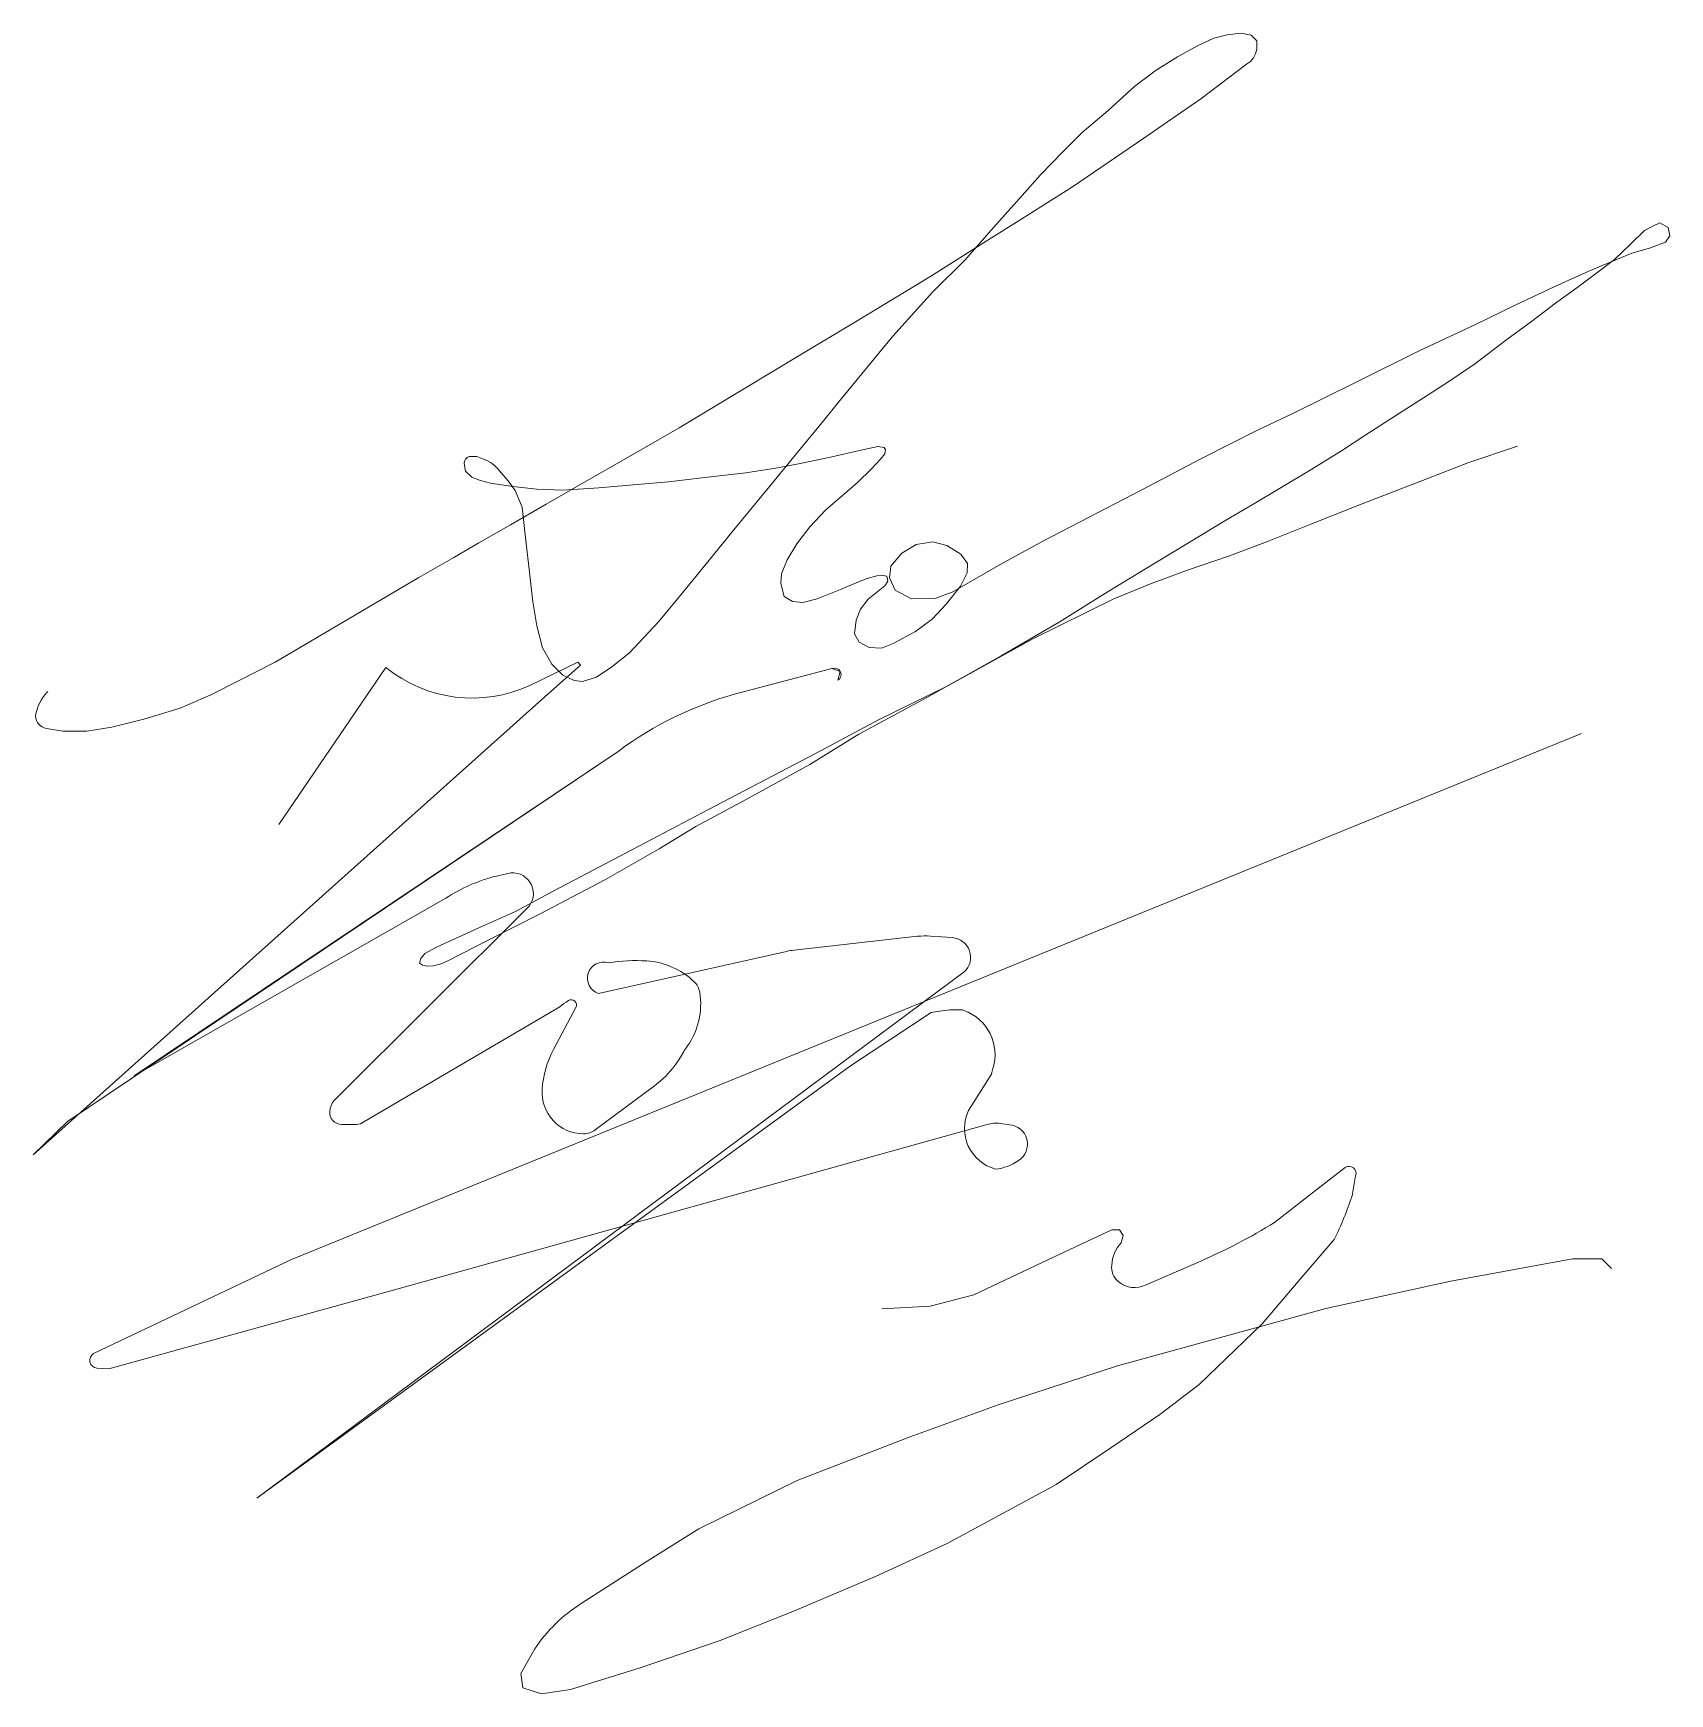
# Model space of a CAD drawing. Header units: millimetres. Extents: x 270 to 287, y -292.5 to -275.3.
import ezdxf

# ---------------------------------------------------------------- set-up
doc = ezdxf.new("R2010")
doc.units = ezdxf.units.MM
doc.header["$MEASUREMENT"] = 0
doc.layers.add('sign_static_Ном._пера__10', color=5, linetype='Continuous', lineweight=15)

msp = doc.modelspace()

# ---------------------------------------------------------------- linework, layer by layer
at = {"layer": 'sign_static_Ном._пера__10', "color": 5, "linetype": 'Continuous', "lineweight": 15, "flags": 128}
for points in [[(270.152, -282.102), (270.144, -282.11, 0.139899), (270.024, -282.357, 0.339765), (270.137, -282.489), (270.31, -282.517), (270.559, -282.517), (270.818, -282.475), (271.15, -282.392), (271.53, -282.276), (271.848, -282.138), (272.144, -281.99), (272.517, -281.797), (273.159, -281.419), (274.012, -280.917), (274.376, -280.708), (274.636, -280.558), (274.966, -280.368), (275.338, -280.155), (275.778, -279.902), (276.247, -279.633), (276.72, -279.361), (277.382, -278.962), (277.994, -278.594), (278.538, -278.267), (278.952, -278.018), (279.33, -277.79), (279.916, -277.42), (280.286, -277.186), (280.813, -276.854), (281.555, -276.347), (282.15, -275.94), (282.451, -275.711), (282.625, -275.578, 0.225302), (282.73, -275.424), (282.73, -275.336), (282.673, -275.278), (282.567, -275.256), (282.422, -275.273), (282.283, -275.306), (282.115, -275.388), (281.905, -275.502), (281.684, -275.641), (281.461, -275.808), (281.186, -276.06), (280.913, -276.287), (280.714, -276.491), (280.479, -276.73), (280.29, -276.943), (279.995, -277.274), (279.695, -277.612), (279.361, -277.946), (278.943, -278.406), (278.379, -279.094), (278.222, -279.286), (277.914, -279.661), (277.647, -279.987), (277.305, -280.405), (277.002, -280.774), (276.723, -281.114), (276.507, -281.377), (276.204, -281.699), (276.02, -281.846), (275.86, -281.953), (275.714, -282), (275.63, -281.988), (275.51, -281.932), (275.397, -281.819), (275.3, -281.647), (275.239, -281.419), (275.197, -281.171), (275.162, -280.86), (275.119, -280.474), (275.086, -280.184), (275.015, -280.012), (274.943, -279.91), (274.853, -279.809, 0.13314), (274.686, -279.685), (274.616, -279.66), (274.536, -279.66, 0.336363), (274.484, -279.73), (274.498, -279.81), (274.562, -279.873), (274.653, -279.908), (274.758, -279.935), (274.99, -279.971), (275.239, -279.998), (275.509, -280.009), (275.885, -279.985), (276.243, -279.954), (276.609, -279.922), (276.987, -279.877), (277.414, -279.827), (277.748, -279.776), (277.997, -279.728), (278.295, -279.665), (278.598, -279.597), (278.709, -279.571), (278.787, -279.554), (278.855, -279.564), (278.869, -279.586), (278.86, -279.631), (278.817, -279.688), (278.724, -279.782), (278.578, -279.93), (278.42, -280.065), (278.246, -280.215), (278.081, -280.39), (277.944, -280.567), (277.843, -280.733), (277.787, -280.878), (277.778, -280.979), (277.813, -281.114), (277.899, -281.168), (278.008, -281.178), (278.158, -281.139), (278.401, -281.041), (278.586, -280.961), (278.678, -280.928), (278.778, -280.899), (278.823, -280.892), (278.88, -280.902), (278.892, -280.957), (278.861, -281.003), (278.792, -281.059), (278.688, -281.142), (278.607, -281.246), (278.562, -281.362), (278.544, -281.503), (278.594, -281.589), (278.698, -281.646), (278.827, -281.652), (278.948, -281.605), (279.181, -281.478), (279.354, -281.35), (279.5, -281.194), (279.647, -281.006), (279.718, -280.868), (279.721, -280.77), (279.651, -280.676), (279.507, -280.583), (279.361, -280.545), (279.185, -280.573), (279.039, -280.665), (278.924, -280.799), (278.909, -280.922), (278.967, -281.049), (279.139, -281.139), (279.39, -281.131), (279.56, -281.071), (279.748, -280.961), (280.091, -280.764), (280.517, -280.531), (280.971, -280.296), (281.534, -280.006), (282.155, -279.68), (282.716, -279.395), (283.118, -279.203), (283.758, -278.888), (284.42, -278.559), (285.007, -278.284), (285.412, -278.088), (285.832, -277.89), (286.185, -277.73), (286.633, -277.545), (286.816, -277.49), (286.984, -277.428), (287.028, -277.363), (287.012, -277.277), (286.925, -277.229), (286.857, -277.258), (286.765, -277.307), (286.62, -277.449), (286.453, -277.608), (286.281, -277.738), (286.06, -277.904), (285.84, -278.065), (285.589, -278.253), (285.333, -278.442), (284.997, -278.697), (284.718, -278.886), (284.415, -279.08), (284.168, -279.239), (283.864, -279.434), (283.611, -279.601), (283.303, -279.792), (282.968, -279.992), (282.7, -280.15), (282.416, -280.316), (282.152, -280.477), (281.591, -280.817), (281.156, -281.081), (280.673, -281.38), (280.071, -281.731), (279.299, -282.165), (278.591, -282.545), (278.082, -282.863), (277.41, -283.231), (276.893, -283.506), (276.514, -283.74), (275.956, -284.058), (275.274, -284.417), (274.739, -284.685), (274.315, -284.904), (274.243, -284.935), (274.165, -284.956), (274.098, -284.959), (274.051, -284.951), (274.019, -284.928), (274.032, -284.88), (274.073, -284.827), (274.196, -284.762), (274.395, -284.672), (274.675, -284.545), (275.018, -284.39), (275.417, -284.176), (276.237, -283.746), (277.027, -283.331), (278.145, -282.744), (278.803, -282.393), (279.515, -282.044), (280.401, -281.556), (281.243, -281.138), (281.625, -280.984), (282, -280.844), (282.446, -280.693), (282.842, -280.544), (283.294, -280.362), (283.781, -280.168), (284.15, -280.026), (284.5, -279.892), (284.926, -279.725), (285.443, -279.552)], [(272.554, -283.486), (273.67, -281.853, 0.286703), (275.167, -282.039), (275.668, -281.799), (275.693, -281.828), (275.261, -282.213), (270, -286.921), (270.358, -286.575), (276.096, -282.719, -0.091908), (277.296, -282.132), (278.308, -281.865, -0.933541), (278.373, -281.986), (278.396, -281.895), (278.308, -281.865), (277.296, -282.132, 0.091908), (276.096, -282.719), (271.052, -286.1), (274.292, -284.254, -0.08719), (274.822, -284.023), (274.937, -283.995, -0.702393), (275.161, -284.334), (273.127, -286.361, 0.136086), (273.086, -286.468, 0.443716), (273.209, -286.605), (273.365, -286.605, 0.161222), (273.439, -286.58), (275.478, -285.382, -0.026522), (275.568, -285.318, -0.768791), (275.646, -285.39), (275.414, -285.827, 0.105043), (275.295, -286.242, 0.43472), (275.725, -286.703, 0.16132), (275.848, -286.662), (276.465, -286.203, 0.102211), (276.745, -285.889), (276.768, -285.848, -0.023478), (276.806, -285.79, 0.197304), (276.935, -285.233, 0.161257), (276.876, -285.121, 0.094433), (276.646, -284.97), (276.623, -284.96, 0.083774), (276.384, -284.905, 0.05387), (275.985, -284.925, 0.985858), (275.88, -285.244), (277.839, -284.806, -0.027151), (277.918, -284.793), (279.2, -284.649, -0.046388), (279.337, -284.647), (279.563, -284.663, -0.65616), (279.687, -285.019), (272.326, -290.492), (278.505, -285.995), (279.342, -285.44), (279.454, -285.423, -0.038414), (279.566, -285.414), (279.667, -285.414), (279.684, -285.42, -0.402341), (279.985, -286.024, 0.020676), (279.969, -286.082), (279.731, -286.46, 0.467701), (280.013, -287.07, 0.131652), (280.251, -286.982, 0.726247), (280.154, -286.609), (280.064, -286.596, 0.115506), (279.925, -286.607), (273.784, -288.32), (270.788, -289.149), (270.663, -289.14, -0.747293), (270.629, -288.989), (272.686, -288.01), (286.11, -282.539)], [(278.83, -288.523), (279.333, -288.495), (279.785, -288.378), (280.497, -288.042), (281.015, -287.799), (281.222, -287.701), (281.303, -287.701), (281.339, -287.76), (281.318, -287.837, 0.175587), (281.222, -288.068, 0.25619), (281.29, -288.239, 0.306748), (281.578, -288.274), (282.147, -288.027, 0.033863), (282.916, -287.627), (283.31, -287.319), (283.65, -287.054, -0.736554), (283.758, -287.141), (283.724, -287.347, -0.032213), (283.537, -287.802), (283.183, -288.216), (282.786, -288.681), (282.13, -289.31), (281.722, -289.624), (281.222, -289.964), (280.644, -290.351), (280.053, -290.671), (279.51, -290.965), (278.77, -291.306), (277.904, -291.672), (277.136, -291.977), (276.316, -292.259), (275.591, -292.482), (275.289, -292.528), (275.095, -292.466), (275.075, -292.317), (275.219, -292.061, -0.106787), (275.701, -291.59), (276.389, -291.147), (276.926, -290.813), (277.95, -290.311), (279.087, -289.87), (280.04, -289.524), (281.281, -289.115), (282.568, -288.762), (283.449, -288.52), (284.748, -288.237), (286.016, -288.004), (286.322, -288.004), (286.422, -288.104)]]:
    msp.add_lwpolyline(points, format="xyb", dxfattribs=at)

doc.saveas('drawing.dxf')
